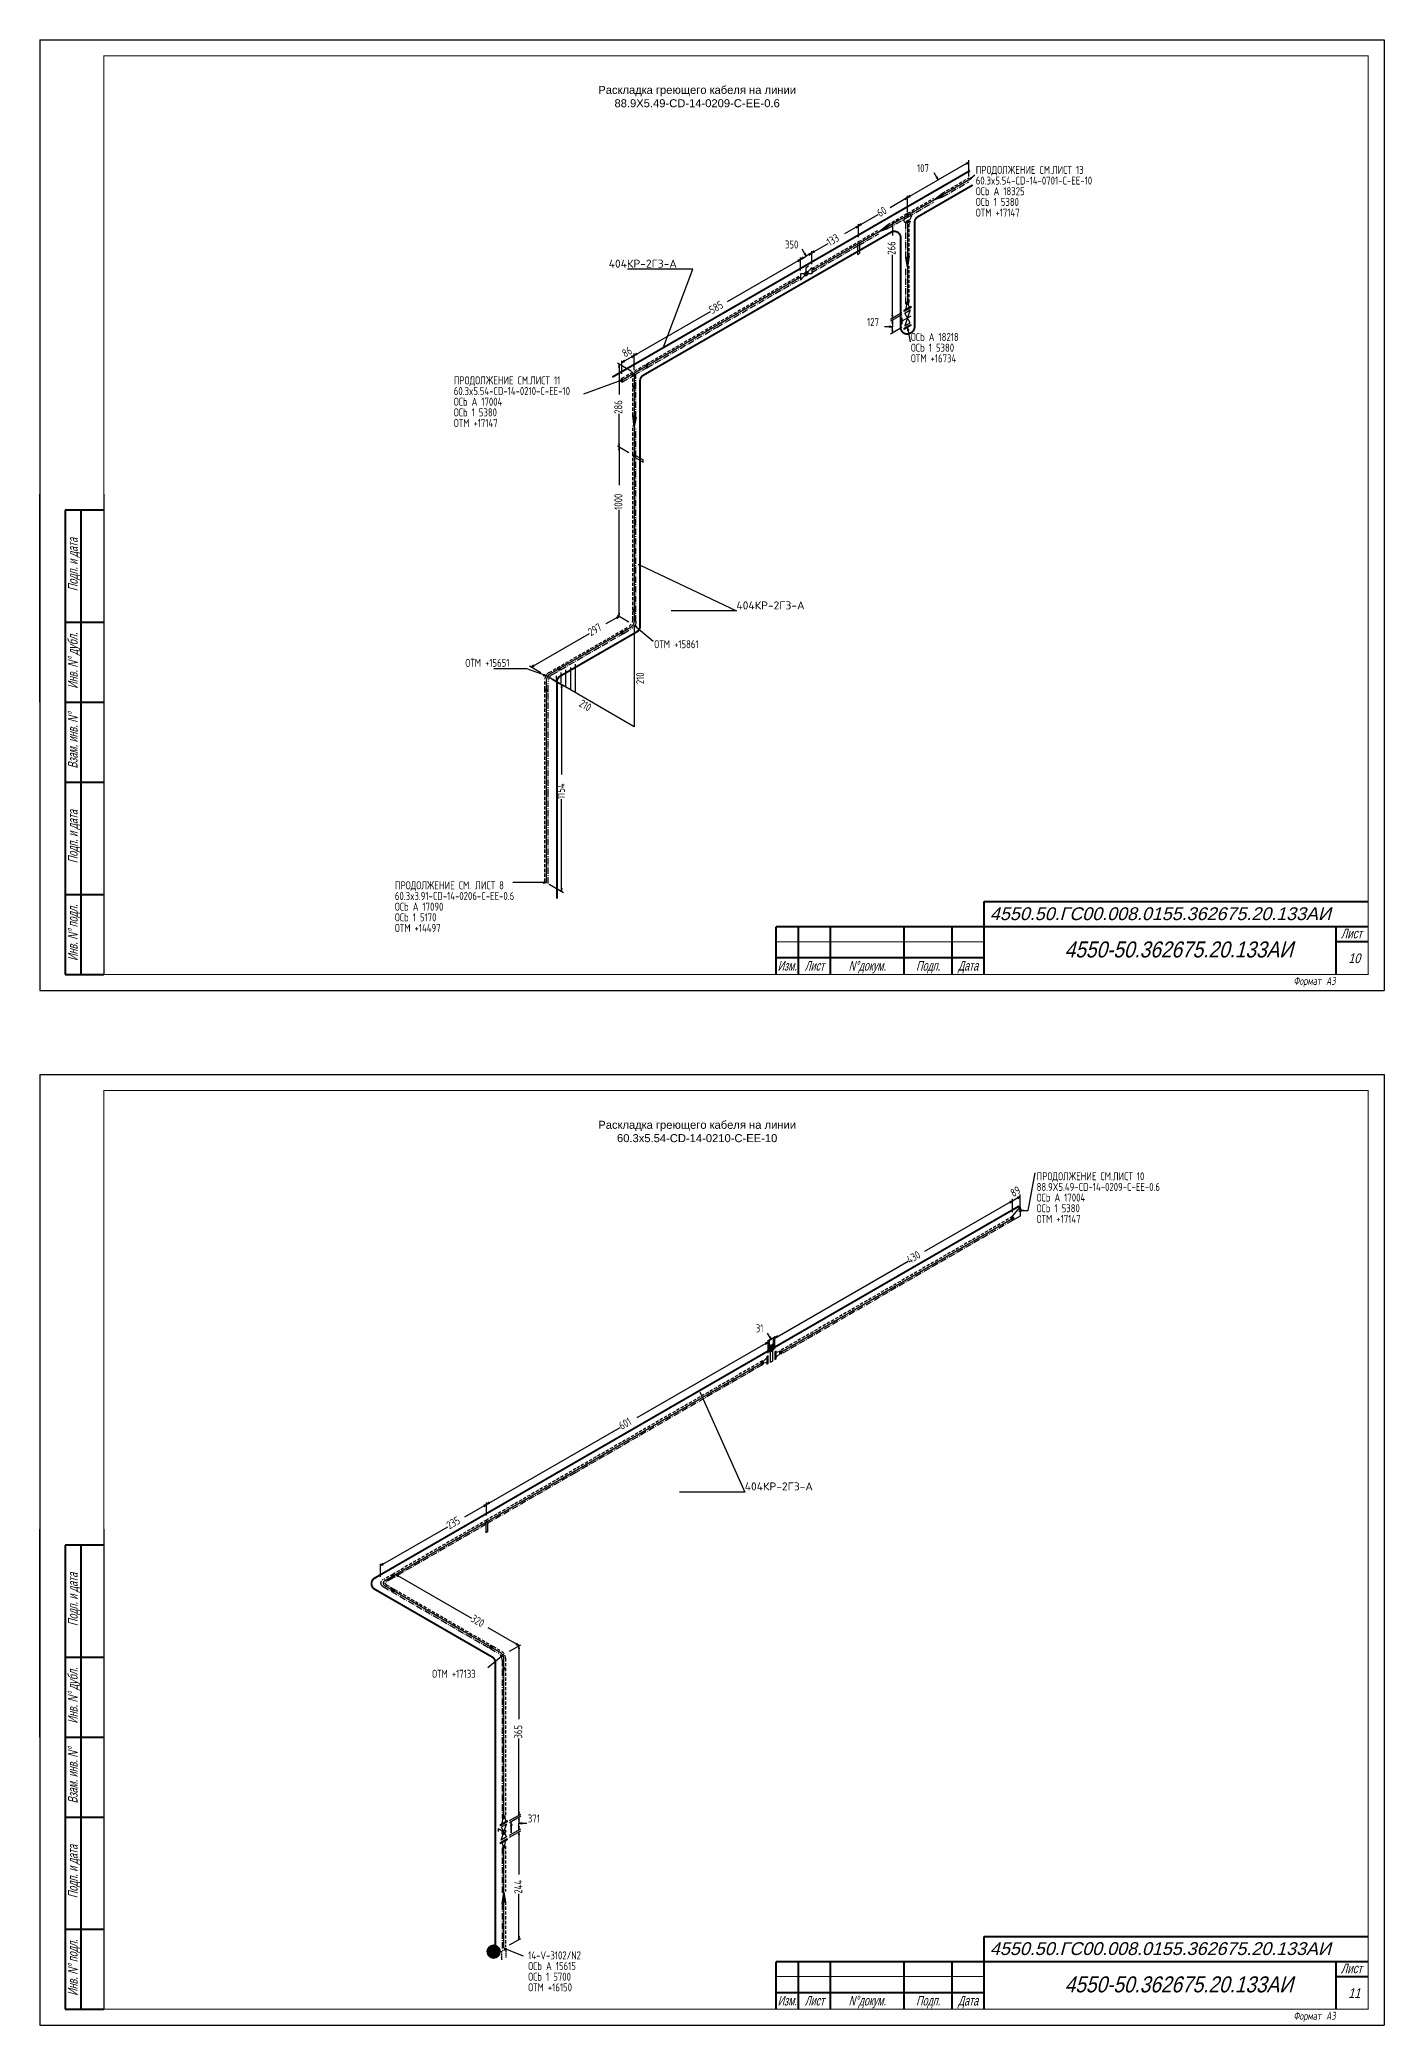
# Model space of a CAD drawing. Header units: millimetres. Extents: x 789 to 2531, y -2516 to 1713.
# Drawn here: x 792 to 1212, y -1864 to -1243 of the extents above; entities that cross this region are included whole.
import ezdxf
from ezdxf import colors
from ezdxf.entities.mleader import LeaderData, LeaderLine
from ezdxf.enums import TextEntityAlignment as Align
from ezdxf.math import Vec2, Vec3

# ---------------------------------------------------------------- set-up
doc = ezdxf.new("R2010")
doc.units = ezdxf.units.MM
for name, pattern in [('GT100', [0.5, 0.333333, -0.166667]), ('GT110', [1.5, 1, -0.5]), ('GT111', [3, 2, -0.4, 0.2, -0.4]), ('HIDDEN', [0.375, 0.25, -0.125]), ('JIS_02_4.0', [5.5, 4, -1.5])]:
    doc.linetypes.add(name, pattern=pattern)
for name, color, linetype in [('GT_1', 7, 'Continuous'), ('RAMKA', 2, 'Continuous'), ('TRACE', 1, 'HIDDEN')]:
    doc.layers.add(name, color=color, linetype=linetype)
for name, color, linetype, lineweight in [('HT_Equipment', 1, 'Continuous', 35), ('Текст штампа', 7, 'Continuous', 0), ('Электрообогрев', 1, 'JIS_02_4.0', 30)]:
    doc.layers.add(name, color=color, linetype=linetype, lineweight=lineweight)
doc.styles.add('Aryal.cyr 3', font='arial.ttf', dxfattribs={"width": 0.666667, "oblique": 15, "height": 3})
doc.styles.add('ESKDU', font='eskd_u.shx')
doc.styles.add('HTX1', font='GOST2304A', dxfattribs={"width": 0.98})
doc.styles.add('Pentair Style 1', font='isocpeur.ttf')
doc.styles.get("Standard").update_dxf_attribs({"font": 'txt.shx'})

# ---------------------------------------------------------------- blocks, each defined once
blk = doc.blocks.new('_Dot')
at = {"color": 0, "linetype": 'ByBlock', "lineweight": -2}
blk.add_line((-0.5, 0), (-1, 0), dxfattribs=at)
at = {"color": 0, "linetype": 'ByBlock', "const_width": 0.5}
blk.add_lwpolyline([(-0.25, 0, 1), (0.25, 0, 1)], format="xyb", close=True, dxfattribs=at)
blk = doc.blocks.new('GA_END-SEAL')
at = {"layer": 'HT_Equipment', "color": 7, "true_color": 0xffffff, "const_width": 200}
blk.add_lwpolyline([(-100, 0, 1), (100, 0, 1)], format="xyb", close=True, dxfattribs=at)
at = {"layer": 'HT_Equipment'}
blk.add_circle((0, 0), 200, dxfattribs=at)
at = {"layer": 'HT_Equipment', "style": 'Pentair Style 1'}
blk.add_text('ES', height=180, dxfattribs=at).set_placement((0, 0), align=Align.MIDDLE_CENTER)

msp = doc.modelspace()

# ---------------------------------------------------------------- linework, layer by layer
at = {"linetype": 'Continuous'}
for p, q in [((792.15, -1243.28), (792.15, -1540.28)), ((792.15, -1243.28), (1212.15, -1243.28)), ((1212.15, -1243.28), (1212.15, -1540.28)), ((792.15, -1540.28), (1212.15, -1540.28)), ((792.15, -1566.6), (792.15, -1863.6)), ((792.15, -1566.6), (1212.15, -1566.6)), ((1212.15, -1566.6), (1212.15, -1863.6)), ((792.15, -1863.6), (1212.15, -1863.6))]:
    msp.add_line(p, q, dxfattribs=at)
at = {"color": 7}
for p, q in [((792.15, -1450.28), (792.15, -1385.28)), ((812.15, -1385.28), (812.15, -1535.28)), ((792.15, -1773.6), (792.15, -1708.6)), ((812.15, -1708.6), (812.15, -1858.6))]:
    msp.add_line(p, q, dxfattribs=at)
at = {"linetype": 'Continuous', "const_width": 0.3}
for points in [[(812.15, -1248.28), (1207.15, -1248.28), (1207.15, -1535.28), (812.15, -1535.28)], [(812.15, -1571.6), (1207.15, -1571.6), (1207.15, -1858.6), (812.15, -1858.6)]]:
    msp.add_lwpolyline(points, close=True, dxfattribs=at)
at = {"layer": 'GT_1', "flags": 128}
for points in [[(1082.39, -1281.56), (1072.84, -1287.06)], [(1081.64, -1282.21), (1082.39, -1281.56), (1081.44, -1281.91)], [(1082.39, -1286.06), (1082.39, -1280.96)], [(1063.24, -1292.61), (1072.84, -1287.06)], [(1072.84, -1287.06), (1071.59, -1284.91)], [(1072.19, -1286.31), (1072.84, -1287.06), (1072.49, -1286.11)], [(1082.39, -1287.06), (1084.29, -1285.46)], [(1083.04, -1286.31), (1082.39, -1287.06), (1083.24, -1286.56)], [(1063.24, -1292.61), (1057.84, -1295.76)], [(1062.49, -1293.26), (1063.24, -1292.61), (1062.29, -1292.96)], [(1063.99, -1291.96), (1063.24, -1292.61), (1064.19, -1292.26)], [(1063.24, -1296.11), (1063.24, -1292.01)], [(1063.24, -1297.11), (1063.24, -1292.01)], [(1074.14, -1291.81), (1074.14, -1292.46), (1071.39, -1293.41), (1074.14, -1291.26), (1074.14, -1292.36), (1071.64, -1293.26), (1074.14, -1291.31), (1074.14, -1292.31), (1071.94, -1293.11), (1074.14, -1291.36), (1074.14, -1292.21), (1072.19, -1292.91), (1074.14, -1291.46), (1074.14, -1292.11), (1072.44, -1292.81), (1074.14, -1291.51), (1074.14, -1292.06), (1072.74, -1292.61), (1074.14, -1291.61), (1074.14, -1291.96), (1072.94, -1292.51), (1074.14, -1291.71), (1074.14, -1291.91), (1073.24, -1292.31), (1074.14, -1291.76), (1074.14, -1291.81), (1071.39, -1293.41)], [(1047.94, -1301.46), (1043.59, -1303.96)], [(1047.19, -1302.11), (1047.94, -1301.46), (1046.99, -1301.81)], [(1047.94, -1301.46), (1054.09, -1297.91)], [(1048.69, -1300.81), (1047.94, -1301.46), (1048.89, -1301.11)], [(1047.94, -1304.96), (1047.94, -1300.86)], [(1047.94, -1304.96), (1047.94, -1300.86)], [(1056.99, -1301.71), (1056.99, -1302.36), (1054.24, -1303.31), (1056.99, -1301.16), (1056.99, -1302.26), (1054.49, -1303.16), (1056.99, -1301.21), (1056.99, -1302.21), (1054.79, -1303.01), (1056.99, -1301.26), (1056.99, -1302.11), (1055.04, -1302.81), (1056.99, -1301.36), (1056.99, -1302.01), (1055.29, -1302.71), (1056.99, -1301.41), (1056.99, -1301.96), (1055.59, -1302.51), (1056.99, -1301.51), (1056.99, -1301.86), (1055.79, -1302.41), (1056.99, -1301.61), (1056.99, -1301.81), (1056.09, -1302.21), (1056.99, -1301.66), (1056.99, -1301.71), (1054.24, -1303.31)], [(1061.49, -1299.11), (1057.94, -1301.16)], [(1058.64, -1301.86), (1058.49, -1300.86), (1058.34, -1301.86)], [(1058.49, -1300.86), (1058.49, -1304.46)], [(1063.24, -1298.11), (1063.89, -1297.71), (1064.44, -1298.41), (1063.89, -1299.66), (1062.49, -1300.51), (1062.04, -1299.81), (1062.49, -1298.51), (1063.24, -1298.11)], [(1063.24, -1300.06), (1063.49, -1300.21), (1063.69, -1299.81), (1063.49, -1299.61), (1062.99, -1299.91), (1062.79, -1300.31), (1062.99, -1300.51), (1063.49, -1300.21), (1063.49, -1299.71), (1063.04, -1300.36), (1062.89, -1300.26), (1063.04, -1299.96), (1063.24, -1300.06)], [(1063.24, -1298.11), (1062.99, -1298.56), (1063.24, -1298.61), (1063.49, -1298.26), (1063.49, -1297.66), (1063.24, -1297.61), (1062.99, -1297.96), (1062.99, -1298.56), (1063.44, -1298.31), (1063.04, -1298.01), (1063.24, -1297.71), (1063.44, -1297.81), (1063.24, -1298.11)], [(1064.24, -1300.21), (1063.24, -1300.06), (1064.09, -1300.56)], [(1031.59, -1310.91), (1030.34, -1308.76)], [(1033.29, -1309.91), (1038.39, -1306.96)], [(1047.64, -1307.01), (1048.24, -1306.61), (1048.24, -1310.01)], [(1047.64, -1307.01), (1047.64, -1310.36), (1048.24, -1310.01)], [(1029.84, -1311.91), (1006.84, -1325.21)], [(1029.09, -1312.56), (1029.84, -1311.91), (1028.89, -1312.26)], [(1029.84, -1311.91), (1031.59, -1310.91)], [(1030.59, -1311.26), (1029.84, -1311.91), (1030.79, -1311.56)], [(1029.84, -1315.41), (1029.84, -1311.31)], [(1029.84, -1315.41), (1029.84, -1311.31)], [(1029.84, -1315.41), (1029.84, -1313.81)], [(1033.29, -1315.41), (1033.29, -1316.41), (1029.84, -1316.41), (1029.84, -1318.41), (1033.29, -1314.41), (1033.29, -1315.41)], [(1030.94, -1310.16), (1031.59, -1310.91), (1031.24, -1309.96)], [(1031.54, -1316.41), (1031.54, -1314.41), (1032.29, -1313.96)], [(1033.29, -1309.91), (1031.59, -1310.91)], [(1032.54, -1310.56), (1033.29, -1309.91), (1032.34, -1310.26)], [(1034.04, -1309.26), (1033.29, -1309.91), (1034.24, -1309.56)], [(1033.29, -1313.41), (1033.29, -1309.31)], [(1033.29, -1313.41), (1033.29, -1309.31)], [(1058.49, -1330.36), (1058.49, -1310.46)], [(1063.24, -1311.16), (1063.79, -1310.86), (1063.24, -1314.36), (1062.74, -1311.46), (1063.74, -1310.86), (1063.24, -1314.06), (1062.79, -1311.41), (1063.64, -1310.91), (1063.24, -1313.71), (1062.84, -1311.36), (1063.59, -1310.96), (1063.24, -1313.41), (1062.94, -1311.36), (1063.54, -1311.01), (1063.24, -1313.11), (1062.99, -1311.31), (1063.44, -1311.06), (1063.24, -1312.81), (1063.09, -1311.26), (1063.39, -1311.06), (1063.24, -1312.51), (1063.14, -1311.21), (1063.29, -1311.11), (1063.24, -1312.21), (1063.19, -1311.16), (1063.24, -1311.16), (1063.24, -1314.36)], [(1031.54, -1317.01), (1031.19, -1317.01), (1031.04, -1316.71), (1031.19, -1316.11), (1031.54, -1315.71), (1031.99, -1315.66), (1032.14, -1316.06), (1031.99, -1316.56), (1031.54, -1317.01)], [(1063.24, -1327.16), (1064.29, -1326.56), (1064.29, -1327.01), (1062.19, -1328.21), (1062.19, -1327.76), (1063.24, -1327.16)], [(1063.79, -1326.86), (1063.44, -1325.46), (1062.99, -1325.71), (1062.64, -1327.56)], [(1063.24, -1325.56), (1063.49, -1325.71), (1063.69, -1325.31), (1063.49, -1325.11), (1062.99, -1325.41), (1062.79, -1325.81), (1062.99, -1326.01), (1063.49, -1325.71), (1063.49, -1325.21), (1063.04, -1325.86), (1062.89, -1325.76), (1063.04, -1325.46), (1063.24, -1325.56)], [(977.89, -1341.91), (1001.64, -1328.21)], [(1058.49, -1332.96), (1055.99, -1332.96)], [(1057.49, -1333.11), (1058.49, -1332.96), (1057.49, -1332.81)], [(1061.49, -1328.61), (1057.94, -1330.66)], [(1061.49, -1329.21), (1057.94, -1331.26)], [(1061.49, -1333.21), (1057.94, -1335.26)], [(1058.34, -1329.36), (1058.49, -1330.36), (1058.64, -1329.36)], [(1058.64, -1331.96), (1058.49, -1330.96), (1058.34, -1331.96)], [(1058.49, -1330.96), (1058.49, -1332.96)], [(1058.49, -1334.96), (1058.49, -1332.96)], [(1064.29, -1329.61), (1061.49, -1331.21)], [(1061.49, -1330.16), (1061.49, -1332.16)], [(1063.24, -1332.81), (1064.29, -1332.21), (1064.29, -1332.61), (1062.19, -1333.81), (1062.19, -1333.41), (1063.24, -1332.81)], [(1063.24, -1328.21), (1064.09, -1327.71), (1062.39, -1332.71), (1064.09, -1331.71), (1062.39, -1328.71), (1063.24, -1328.21)], [(1063.59, -1334.16), (1063.24, -1333.21), (1063.24, -1334.21)], [(1063.24, -1333.21), (1064.04, -1337.66)], [(1058.34, -1333.96), (1058.49, -1334.96), (1058.64, -1333.96)], [(977.04, -1346.91), (972.59, -1344.36)], [(973.29, -1345.66), (973.14, -1344.66), (972.99, -1345.66)], [(973.14, -1344.66), (973.14, -1354.16)], [(974.79, -1343.51), (973.99, -1344.16), (974.94, -1343.81)], [(973.99, -1347.66), (973.99, -1343.56)], [(973.99, -1344.16), (974.44, -1343.91)], [(977.89, -1341.91), (974.44, -1343.91)], [(977.14, -1342.56), (977.89, -1341.91), (976.94, -1342.26)], [(978.64, -1341.26), (977.89, -1341.91), (978.84, -1341.56)], [(977.89, -1346.41), (977.89, -1341.31)], [(977.89, -1346.41), (977.89, -1341.31)], [(981.79, -1345.16), (981.54, -1345.61), (981.79, -1345.66), (982.04, -1345.31), (982.04, -1344.71), (981.79, -1344.66), (981.54, -1345.01), (981.54, -1345.61), (981.99, -1345.36), (981.59, -1345.06), (981.79, -1344.76), (981.99, -1344.86), (981.79, -1345.16)], [(973.99, -1349.66), (961.99, -1354.04)], [(973.14, -1350.16), (973.99, -1349.66), (972.99, -1349.81)], [(973.99, -1349.66), (973.74, -1350.11), (973.99, -1350.16), (974.24, -1349.81), (974.24, -1349.21), (973.99, -1349.16), (973.74, -1349.51), (973.74, -1350.11), (974.19, -1349.86), (973.79, -1349.56), (973.99, -1349.26), (974.19, -1349.36), (973.99, -1349.66)], [(977.89, -1351.91), (978.14, -1352.36), (978.34, -1352.16), (978.14, -1351.76), (977.64, -1351.46), (977.44, -1351.66), (977.64, -1352.06), (978.14, -1352.36), (978.14, -1351.86), (977.69, -1352.01), (977.54, -1351.71), (977.69, -1351.61), (977.89, -1351.91)], [(973.14, -1370.56), (973.14, -1360.16)], [(977.89, -1361.01), (978.44, -1361.31), (977.89, -1364.21), (977.39, -1360.71), (978.39, -1361.31), (977.89, -1363.91), (977.44, -1360.76), (978.29, -1361.26), (977.89, -1363.56), (977.49, -1360.81), (978.24, -1361.21), (977.89, -1363.26), (977.59, -1360.81), (978.19, -1361.16), (977.89, -1362.96), (977.64, -1360.86), (978.09, -1361.11), (977.89, -1362.66), (977.74, -1360.91), (978.04, -1361.11), (977.89, -1362.36), (977.79, -1360.96), (977.94, -1361.06), (977.89, -1362.06), (977.84, -1361.01), (977.89, -1361.01), (977.89, -1364.21)], [(976.14, -1372.31), (972.59, -1370.26)], [(976.14, -1372.31), (972.59, -1370.26)], [(972.99, -1369.56), (973.14, -1370.56), (973.29, -1369.56)], [(973.29, -1371.56), (973.14, -1370.56), (972.99, -1371.56)], [(973.14, -1370.56), (973.14, -1382.46)], [(977.74, -1373.61), (977.74, -1372.86), (980.69, -1374.56)], [(977.74, -1373.61), (980.69, -1375.31), (980.69, -1374.56)], [(973.14, -1423.46), (973.14, -1390.16)], [(973.14, -1423.46), (969.04, -1425.81)], [(972.39, -1424.11), (973.14, -1423.46), (972.19, -1423.81)], [(976.14, -1425.21), (972.59, -1423.16)], [(976.14, -1425.21), (972.59, -1423.16)], [(972.99, -1422.46), (973.14, -1423.46), (973.29, -1422.46)], [(977.89, -1421.71), (978.14, -1422.16), (978.34, -1421.96), (978.14, -1421.56), (977.64, -1421.26), (977.44, -1421.46), (977.64, -1421.86), (978.14, -1422.16), (978.14, -1421.66), (977.69, -1421.81), (977.54, -1421.51), (977.69, -1421.41), (977.89, -1421.71)], [(978.74, -1426.71), (977.89, -1426.21), (978.54, -1426.96)], [(977.89, -1426.21), (983.73, -1431.14)], [(977.89, -1426.21), (977.89, -1457.91)], [(945.69, -1439.31), (963.84, -1428.81)], [(973.99, -1428.46), (973.99, -1428.76), (974.44, -1428.71), (974.54, -1428.46), (973.99, -1428.16), (973.54, -1428.21), (973.44, -1428.46), (973.99, -1428.76), (974.44, -1428.51), (973.64, -1428.46), (973.64, -1428.26), (973.99, -1428.26), (973.99, -1428.46)], [(948.69, -1441.06), (945.14, -1439.01)], [(946.44, -1438.66), (945.69, -1439.31), (946.64, -1438.96)], [(959.44, -1438.36), (959.44, -1447.26)], [(950.44, -1442.06), (944.34, -1439.86), (934.04, -1439.86)], [(949.44, -1441.91), (950.44, -1442.06), (949.59, -1441.56)], [(977.89, -1457.91), (950.44, -1442.06)], [(952.19, -1443.06), (953.54, -1443.86)], [(952.19, -1443.06), (955.74, -1445.11)], [(953.44, -1442.06), (953.44, -1443.31)], [(954.34, -1439.81), (954.34, -1440.11), (954.79, -1440.06), (954.89, -1439.81), (954.34, -1439.51), (953.89, -1439.56), (953.79, -1439.81), (954.34, -1440.11), (954.79, -1439.86), (953.99, -1439.81), (953.99, -1439.61), (954.34, -1439.61), (954.34, -1439.81)], [(954.94, -1440.96), (954.94, -1444.21)], [(955.34, -1445.81), (955.19, -1444.81), (955.04, -1445.81)], [(955.19, -1444.81), (955.19, -1472.81)], [(956.44, -1440.11), (956.44, -1445.51)], [(957.94, -1439.46), (957.94, -1446.41)], [(950.44, -1446.56), (950.19, -1446.71), (949.99, -1446.31), (950.19, -1446.11), (950.69, -1446.41), (950.89, -1446.81), (950.69, -1447.01), (950.19, -1446.71), (950.19, -1446.21), (950.64, -1446.86), (950.79, -1446.76), (950.64, -1446.46), (950.44, -1446.56)], [(955.19, -1509.36), (955.19, -1480.51)], [(950.44, -1506.61), (939.94, -1506.61)], [(949.44, -1506.76), (950.44, -1506.61), (949.44, -1506.46)], [(951.29, -1507.11), (955.74, -1509.66)], [(955.04, -1508.36), (955.19, -1509.36), (955.34, -1508.36)], [(1098.46, -1609.05), (1100.96, -1609.05), (1103.06, -1597.25)], [(1096.06, -1606.05), (1068.56, -1621.9)], [(1095.31, -1606.7), (1096.06, -1606.05), (1095.11, -1606.4)], [(1095.26, -1606.65), (1096.06, -1606.05), (1095.11, -1606.35)], [(1098.46, -1604.65), (1095.76, -1606.2)], [(1096.06, -1606.05), (1095.76, -1606.2)], [(1096.06, -1609.55), (1096.06, -1605.45)], [(1096.06, -1609.55), (1096.06, -1605.45)], [(1097.71, -1605.3), (1098.46, -1604.65), (1097.51, -1605)], [(1098.46, -1608.15), (1098.46, -1604.05)], [(1096.06, -1611.55), (1096.31, -1611.7), (1096.06, -1612.05), (1095.81, -1612), (1095.81, -1611.4), (1096.06, -1611.05), (1096.31, -1611.1), (1096.31, -1611.7), (1095.86, -1611.95), (1096.26, -1611.25), (1096.06, -1611.15), (1095.86, -1611.45), (1096.06, -1611.55)], [(1096.06, -1611.55), (1096.06, -1610.85), (1098.46, -1608.05), (1098.46, -1610.8), (1096.06, -1612.2), (1096.06, -1611.55)], [(1099.46, -1608.9), (1098.46, -1609.05), (1099.46, -1609.2)], [(1021.81, -1648.9), (1063.41, -1624.9)], [(1020.76, -1649.5), (1019.51, -1647.35)], [(1019.66, -1653.65), (1019.66, -1649.55)], [(1020.46, -1651.2), (1019.86, -1650.9), (1019.86, -1650.25), (1020.46, -1649.25), (1021.01, -1648.9), (1021.61, -1649.25), (1021.61, -1649.9), (1021.01, -1650.9)], [(1020.11, -1648.75), (1020.76, -1649.5), (1020.41, -1648.55)], [(1020.16, -1653.35), (1020.16, -1649.25)], [(1021.31, -1652.7), (1021.31, -1648.6)], [(1022.56, -1648.25), (1021.81, -1648.9), (1022.76, -1648.55)], [(1021.81, -1652.4), (1021.81, -1648.3)], [(1019.66, -1650.15), (978.66, -1673.8)], [(1017.91, -1656.65), (1018.16, -1656.8), (1017.91, -1657.15), (1017.66, -1657.1), (1017.66, -1656.5), (1017.91, -1656.15), (1018.16, -1656.2), (1018.16, -1656.8), (1017.71, -1657.05), (1018.11, -1656.35), (1017.91, -1656.25), (1017.71, -1656.55), (1017.91, -1656.65)], [(1019.31, -1656.5), (1017.91, -1656.9), (1017.91, -1656.4), (1019.31, -1655.1)], [(1018.91, -1650.8), (1019.66, -1650.15), (1018.71, -1650.5)], [(1019.31, -1655.85), (1019.31, -1657.05), (1019.66, -1656.85), (1019.66, -1654.45), (1019.31, -1654.65), (1019.31, -1655.85)], [(1020.46, -1653.2), (1021.01, -1652.85), (1021.01, -1656.15), (1020.46, -1656.5), (1020.46, -1653.2), (1019.86, -1652.85), (1019.86, -1652.2), (1020.46, -1651.2), (1021.01, -1650.9), (1021.61, -1651.2), (1021.61, -1651.9), (1021.01, -1652.85)], [(1019.86, -1652.85), (1021.01, -1650.9)], [(1019.86, -1652.55), (1020.71, -1651.05)], [(1019.86, -1652.2), (1021.61, -1651.2)], [(1019.86, -1652.55), (1021.61, -1651.55)], [(1019.86, -1652.85), (1021.61, -1651.9)], [(1019.86, -1652.2), (1021.01, -1652.85)], [(1019.86, -1652.55), (1020.71, -1653.05)], [(1020.16, -1651.7), (1021.31, -1651.05)], [(1020.16, -1653.05), (1021.31, -1651.05)], [(1020.16, -1653.05), (1020.16, -1651.7)], [(1020.16, -1651.7), (1021.31, -1652.4)], [(1020.16, -1653.05), (1021.31, -1652.4)], [(1020.46, -1653.2), (1020.46, -1651.2)], [(1020.46, -1653.2), (1021.61, -1651.2)], [(1020.46, -1651.2), (1021.61, -1651.9)], [(1020.71, -1653.05), (1020.71, -1651.05)], [(1020.71, -1651.05), (1021.61, -1651.55)], [(1020.71, -1653.05), (1021.61, -1651.55)], [(1021.01, -1652.85), (1021.01, -1650.9)], [(1021.31, -1652.4), (1021.31, -1651.05)], [(1021.81, -1654.4), (1021.81, -1655.6), (1022.16, -1655.4), (1022.16, -1653), (1021.81, -1653.2), (1021.81, -1654.4)], [(1022.16, -1654.85), (1023.56, -1653.6), (1023.56, -1653.1), (1022.16, -1653.45)], [(1023.56, -1653.4), (1023.81, -1653.55), (1023.56, -1653.9), (1023.31, -1653.85), (1023.31, -1653.25), (1023.56, -1652.9), (1023.81, -1652.95), (1023.81, -1653.55), (1023.36, -1653.8), (1023.76, -1653.1), (1023.56, -1653), (1023.36, -1653.3), (1023.56, -1653.4)], [(931.76, -1700.85), (973.46, -1676.8)], [(931.76, -1700.85), (924.81, -1704.85)], [(931.01, -1701.5), (931.76, -1700.85), (930.81, -1701.2)], [(932.51, -1700.2), (931.76, -1700.85), (932.71, -1700.5)], [(931.76, -1704.35), (931.76, -1700.25)], [(931.76, -1704.35), (931.76, -1700.25)], [(931.76, -1704.35), (931.76, -1702.75)], [(898.61, -1720), (919.66, -1707.85)], [(932.06, -1706), (931.46, -1706.4), (931.46, -1709.75)], [(932.06, -1706), (932.06, -1709.4), (931.46, -1709.75)], [(899.36, -1719.35), (898.61, -1720), (899.56, -1719.65)], [(898.61, -1723.5), (898.61, -1719.4)], [(900.36, -1724.5), (903.91, -1722.45)], [(902.51, -1723.25), (902.76, -1723.4), (902.51, -1723.75), (902.26, -1723.7), (902.26, -1723.1), (902.51, -1722.75), (902.76, -1722.8), (902.76, -1723.4), (902.31, -1723.65), (902.71, -1722.95), (902.51, -1722.85), (902.31, -1723.15), (902.51, -1723.25)], [(904.31, -1723.1), (903.36, -1722.75), (904.11, -1723.4)], [(903.36, -1722.75), (927.06, -1736.45)], [(902.51, -1727.75), (901.96, -1727.75), (902.06, -1728), (902.51, -1728.05), (903.06, -1727.75), (902.96, -1727.5), (902.51, -1727.45), (901.96, -1727.75), (902.41, -1728), (902.51, -1727.55), (902.86, -1727.55), (902.86, -1727.75), (902.51, -1727.75)], [(941.86, -1745), (932.26, -1739.45)], [(937.11, -1747.75), (932.11, -1751.95)], [(933.21, -1745.5), (932.66, -1745.5), (932.76, -1745.75), (933.21, -1745.8), (933.76, -1745.5), (933.66, -1745.25), (933.21, -1745.2), (932.66, -1745.5), (933.11, -1745.75), (933.21, -1745.3), (933.56, -1745.3), (933.56, -1745.5), (933.21, -1745.5)], [(936.46, -1748.5), (937.11, -1747.75), (936.26, -1748.25)], [(938.86, -1746.75), (942.41, -1744.7)], [(938.86, -1746.75), (942.41, -1744.7)], [(940.91, -1744.65), (941.86, -1745), (941.11, -1744.35)], [(942.01, -1746), (941.86, -1745), (941.71, -1746)], [(941.86, -1745), (941.86, -1768)], [(937.11, -1752.25), (936.86, -1752.1), (936.66, -1752.5), (936.86, -1752.7), (937.36, -1752.4), (937.56, -1752), (937.36, -1751.8), (936.86, -1752.1), (936.86, -1752.6), (937.31, -1751.95), (937.46, -1752.05), (937.31, -1752.35), (937.11, -1752.25)], [(941.86, -1797.9), (941.86, -1774)], [(936.56, -1800.55), (936.91, -1798.75), (937.36, -1798.45), (937.71, -1799.85)], [(937.11, -1798.6), (936.86, -1798.45), (936.66, -1798.85), (936.86, -1799.05), (937.36, -1798.75), (937.56, -1798.35), (937.36, -1798.15), (936.86, -1798.45), (936.86, -1798.95), (937.31, -1798.3), (937.46, -1798.4), (937.31, -1798.7), (937.11, -1798.6)], [(938.86, -1799.65), (942.41, -1797.6)], [(938.86, -1800.25), (942.41, -1798.2)], [(941.71, -1796.9), (941.86, -1797.9), (942.01, -1796.9)], [(942.01, -1799.5), (941.86, -1798.5), (941.71, -1799.5)], [(941.86, -1798.5), (941.86, -1800.5)], [(937.11, -1803.25), (935.36, -1802.25), (935.36, -1803.1)], [(937.11, -1800.65), (936.06, -1801.25), (936.06, -1800.85), (938.16, -1799.65), (938.16, -1800.05), (937.11, -1800.65)], [(937.11, -1805.25), (936.26, -1805.75), (937.96, -1800.75), (936.26, -1801.75), (937.96, -1804.75), (937.11, -1805.25)], [(936.61, -1803.55), (936.76, -1803.05), (937.11, -1802.65), (937.56, -1802.6), (937.71, -1802.9), (937.56, -1803.5), (937.11, -1803.95), (936.76, -1803.95), (936.61, -1803.55)], [(938.86, -1804.25), (942.41, -1802.2)], [(938.86, -1804.85), (942.41, -1802.8)], [(939.46, -1803.45), (939.46, -1800.4), (939.16, -1801.35), (939.76, -1801), (939.46, -1800.4), (939.46, -1803.45)], [(941.71, -1801.5), (941.86, -1802.5), (942.01, -1801.5)], [(942.01, -1804.1), (941.86, -1803.1), (941.71, -1804.1)], [(942.86, -1800.35), (941.86, -1800.5), (942.86, -1800.65)], [(941.86, -1802.5), (941.86, -1800.5)], [(941.86, -1800.5), (944.36, -1800.5)], [(941.86, -1803.1), (941.86, -1816.5)], [(937.11, -1806.3), (936.06, -1806.9), (936.06, -1806.45), (938.16, -1805.25), (938.16, -1805.7), (937.11, -1806.3)], [(936.56, -1806.6), (936.91, -1808), (937.36, -1807.75), (937.71, -1805.9)], [(937.11, -1807.9), (936.86, -1807.75), (936.66, -1808.15), (936.86, -1808.35), (937.36, -1808.05), (937.56, -1807.65), (937.36, -1807.45), (936.86, -1807.75), (936.86, -1808.25), (937.31, -1807.6), (937.46, -1807.7), (937.31, -1808), (937.11, -1807.9)], [(937.11, -1825.3), (936.56, -1825.6), (937.11, -1822.1), (937.61, -1825), (936.61, -1825.6), (937.11, -1822.4), (937.56, -1825.05), (936.71, -1825.55), (937.11, -1822.75), (937.51, -1825.1), (936.76, -1825.5), (937.11, -1823.05), (937.41, -1825.1), (936.81, -1825.45), (937.11, -1823.35), (937.36, -1825.15), (936.91, -1825.4), (937.11, -1823.65), (937.26, -1825.2), (936.96, -1825.4), (937.11, -1823.95), (937.21, -1825.25), (937.06, -1825.35), (937.11, -1824.25), (937.16, -1825.3), (937.11, -1825.3), (937.11, -1822.1)], [(941.86, -1836.75), (941.86, -1822.5)], [(941.71, -1835.75), (941.86, -1836.75), (942.01, -1835.75)], [(938.1, -1839.68), (937.11, -1839.5), (937.94, -1840.03)], [(937.11, -1839.5), (943.14, -1841.87)], [(938.86, -1838.5), (942.41, -1836.45)]]:
    msp.add_lwpolyline(points, dxfattribs=at)
at = {"layer": 'GT_1', "const_width": 0.4, "flags": 128}
for points in [[(1082.39, -1287.06), (1074.14, -1291.81)], [(1071.39, -1293.41), (1063.24, -1298.11)], [(1063.24, -1298.11), (1056.99, -1301.71)], [(1063.24, -1300.06), (1063.24, -1311.16)], [(1047.94, -1306.96), (1033.29, -1315.41)], [(1054.24, -1303.31), (1047.94, -1306.96)], [(1063.24, -1314.36), (1063.24, -1325.56)], [(1029.84, -1317.41), (1003.74, -1332.46)], [(1003.74, -1332.46), (981.79, -1345.16)], [(981.79, -1345.16), (977.89, -1347.41)], [(977.89, -1347.41), (973.99, -1349.66)], [(977.89, -1347.41), (977.89, -1351.91)], [(977.89, -1351.91), (977.89, -1361.01)], [(977.89, -1364.21), (977.89, -1373.31)], [(977.89, -1373.31), (977.89, -1421.71)], [(977.89, -1421.71), (977.89, -1424.71)], [(973.99, -1428.46), (954.34, -1439.81)], [(976.59, -1426.96), (973.99, -1428.46)], [(950.44, -1443.56), (950.44, -1446.56)], [(954.34, -1439.81), (951.74, -1441.31)], [(950.44, -1446.56), (950.44, -1479.06)], [(950.44, -1479.06), (950.44, -1506.61)], [(1023.56, -1653.4), (1096.06, -1611.55)], [(959.61, -1690.3), (1017.91, -1656.65)], [(931.76, -1706.35), (959.61, -1690.3)], [(902.51, -1723.25), (931.76, -1706.35)], [(899.91, -1724.75), (902.51, -1723.25)], [(902.51, -1727.75), (899.91, -1726.25)], [(933.21, -1745.5), (902.51, -1727.75)], [(935.81, -1747), (933.21, -1745.5)], [(937.11, -1752.25), (937.11, -1749.25)], [(937.11, -1798.6), (937.11, -1752.25)], [(937.11, -1822.1), (937.11, -1807.9)], [(937.11, -1839.5), (937.11, -1825.3)]]:
    msp.add_lwpolyline(points, dxfattribs=at)
at = {"layer": 'GT_1', "linetype": 'GT110', "flags": 128}
for points in [[(1074.14, -1291.21), (1082.39, -1286.46)], [(1063.24, -1297.51), (1071.39, -1292.81)], [(1056.99, -1301.11), (1063.24, -1297.51)], [(1063.74, -1310.86), (1063.74, -1299.76)], [(1033.29, -1314.81), (1047.94, -1306.36)], [(1047.94, -1306.36), (1054.24, -1302.71)], [(1063.74, -1325.26), (1063.74, -1314.06)], [(1003.74, -1331.86), (1029.84, -1316.81)], [(981.79, -1344.56), (1003.74, -1331.86)], [(977.89, -1346.81), (981.79, -1344.56)], [(973.99, -1349.06), (977.89, -1346.81)], [(977.39, -1351.61), (977.39, -1347.11)], [(977.39, -1360.71), (977.39, -1351.61)], [(977.39, -1373.01), (977.39, -1363.91)], [(977.39, -1421.41), (977.39, -1373.01)], [(973.49, -1428.16), (976.09, -1426.66)], [(977.39, -1424.41), (977.39, -1421.41)], [(953.84, -1439.51), (973.49, -1428.16)], [(949.94, -1446.26), (949.94, -1443.26)], [(951.24, -1441.01), (953.84, -1439.51)], [(949.94, -1478.76), (949.94, -1446.26)], [(949.94, -1506.31), (949.94, -1478.76)], [(1096.06, -1610.95), (1023.56, -1652.8)], [(1017.91, -1656.05), (959.61, -1689.7)], [(959.61, -1689.7), (931.76, -1705.75)], [(931.76, -1705.75), (902.51, -1722.65)], [(902.51, -1722.65), (899.91, -1724.15)], [(900.43, -1725.95), (899.91, -1725.35)], [(900.41, -1725.95), (903.01, -1727.45)], [(903.01, -1727.45), (933.71, -1745.2)], [(933.71, -1745.2), (936.31, -1746.7)], [(937.61, -1748.95), (937.61, -1751.95)], [(937.61, -1751.95), (937.61, -1798.3)], [(937.61, -1807.6), (937.61, -1821.8)], [(937.61, -1825), (937.61, -1839.2)]]:
    msp.add_lwpolyline(points, dxfattribs=at)
at = {"layer": 'GT_1', "linetype": 'GT111', "flags": 128}
for points in [[(1074.14, -1292.41), (1082.39, -1287.66)], [(1063.24, -1298.71), (1071.39, -1294.01)], [(1056.99, -1302.31), (1063.24, -1298.71)], [(1062.74, -1311.46), (1062.74, -1300.36)], [(1033.29, -1316.01), (1047.94, -1307.56)], [(1047.94, -1307.56), (1054.24, -1303.91)], [(1062.74, -1325.86), (1062.74, -1314.66)], [(1003.74, -1333.06), (1029.84, -1318.01)], [(981.79, -1345.76), (1003.74, -1333.06)], [(977.89, -1348.01), (981.79, -1345.76)], [(973.99, -1350.26), (977.89, -1348.01)], [(978.39, -1352.21), (978.39, -1347.71)], [(978.39, -1361.31), (978.39, -1352.21)], [(978.39, -1373.61), (978.39, -1364.51)], [(978.39, -1422.01), (978.39, -1373.61)], [(978.39, -1425.01), (978.39, -1422.01)], [(954.84, -1440.11), (974.49, -1428.76)], [(974.49, -1428.76), (977.09, -1427.26)], [(950.94, -1446.86), (950.94, -1443.86)], [(952.24, -1441.61), (954.84, -1440.11)], [(950.94, -1479.36), (950.94, -1446.86)], [(950.94, -1506.91), (950.94, -1479.36)], [(1096.06, -1612.15), (1023.56, -1654)], [(1017.91, -1657.25), (959.61, -1690.9)], [(959.61, -1690.9), (931.76, -1706.95)], [(931.76, -1706.95), (902.51, -1723.85)], [(902.51, -1723.85), (899.91, -1725.35)], [(899.41, -1726.55), (902.01, -1728.05)], [(902.01, -1728.05), (932.71, -1745.8)], [(932.71, -1745.8), (935.31, -1747.3)], [(936.61, -1749.55), (936.61, -1752.55)], [(936.61, -1752.55), (936.61, -1798.9)], [(936.61, -1808.2), (936.61, -1822.4)], [(936.61, -1825.6), (936.61, -1839.8)]]:
    msp.add_lwpolyline(points, dxfattribs=at)
at = {"layer": 'GT_1', "linetype": 'GT110', "flags": 128}
for points in [[(977.37, -1424.41, -0.268116), (976.07, -1426.66)], [(951.22, -1441.01, 0.267786), (949.92, -1443.26)], [(937.63, -1748.95, 0.268126), (936.33, -1746.7)]]:
    msp.add_lwpolyline(points, format="xyb", dxfattribs=at)
at = {"layer": 'GT_1', "const_width": 0.4, "flags": 128}
for points in [[(977.89, -1424.71, -0.268116), (976.59, -1426.96)], [(951.74, -1441.31, 0.267786), (950.44, -1443.56)], [(899.91, -1726.25, -0.57736), (899.91, -1724.75)], [(937.11, -1749.25, 0.268126), (935.81, -1747)]]:
    msp.add_lwpolyline(points, format="xyb", dxfattribs=at)
at = {"layer": 'GT_1', "linetype": 'GT111', "flags": 128}
for points in [[(978.41, -1425.01, -0.268116), (977.11, -1427.26)], [(952.26, -1441.61, 0.267786), (950.96, -1443.86)], [(899.39, -1726.55, -0.729443), (899.91, -1724.15)], [(936.59, -1749.55, 0.268126), (935.29, -1747.3)]]:
    msp.add_lwpolyline(points, format="xyb", dxfattribs=at)
at = {"layer": 'GT_1', "linetype": 'GT100', "flags": 128}
for points in [[(1098.46, -1609.05), (1098.71, -1609.2), (1098.46, -1609.55), (1098.21, -1609.5), (1098.21, -1608.9), (1098.46, -1608.55), (1098.71, -1608.6), (1098.71, -1609.2), (1098.26, -1609.45), (1098.66, -1608.75), (1098.46, -1608.65), (1098.26, -1608.95), (1098.46, -1609.05)], [(936.46, -1843.2), (936.46, -1840.45), (937.71, -1839.75), (937.71, -1842.5)]]:
    msp.add_lwpolyline(points, dxfattribs=at)
at = {"layer": 'RAMKA', "color": 7, "lineweight": 40}
for p, q in [((812.15, -1390.28), (800.15, -1390.28)), ((800.15, -1390.28), (800.15, -1535.28)), ((805.15, -1535.28), (805.15, -1390.28)), ((800.15, -1425.28), (812.15, -1425.28)), ((800.15, -1450.28), (812.15, -1450.28)), ((800.15, -1475.28), (812.15, -1475.28)), ((800.15, -1510.28), (812.15, -1510.28)), ((800.15, -1535.28), (812.15, -1535.28)), ((812.15, -1713.6), (800.15, -1713.6)), ((800.15, -1713.6), (800.15, -1858.6)), ((805.15, -1858.6), (805.15, -1713.6)), ((800.15, -1748.6), (812.15, -1748.6)), ((800.15, -1773.6), (812.15, -1773.6)), ((800.15, -1798.6), (812.15, -1798.6)), ((800.15, -1833.6), (812.15, -1833.6)), ((800.15, -1858.6), (812.15, -1858.6))]:
    msp.add_line(p, q, dxfattribs=at)
at = {"layer": 'RAMKA', "color": 0, "lineweight": 40}
for p, q in [((1087.15, -1535.28), (1087.15, -1512.56)), ((1087.15, -1512.56), (1207.21, -1512.56)), ((1207.15, -1520.43), (1022.15, -1520.43)), ((1022.15, -1535.28), (1022.15, -1520.43)), ((1029.18, -1535.09), (1029.18, -1520.43)), ((1039.18, -1535.28), (1039.18, -1520.43)), ((1062.18, -1535.28), (1062.18, -1520.43)), ((1077.18, -1535.28), (1077.18, -1520.43)), ((1197.08, -1535.28), (1197.08, -1520.43)), ((1207.15, -1525.12), (1197.08, -1525.12)), ((1087.15, -1530.09), (1022.15, -1530.09)), ((1087.15, -1858.6), (1087.15, -1835.88)), ((1087.15, -1835.88), (1207.21, -1835.88)), ((1207.15, -1843.75), (1022.15, -1843.75)), ((1022.15, -1858.6), (1022.15, -1843.75)), ((1029.18, -1858.41), (1029.18, -1843.75)), ((1039.18, -1858.6), (1039.18, -1843.75)), ((1062.18, -1858.6), (1062.18, -1843.75)), ((1077.18, -1858.6), (1077.18, -1843.75)), ((1197.08, -1858.6), (1197.08, -1843.75)), ((1207.15, -1848.44), (1197.08, -1848.44)), ((1087.15, -1853.41), (1022.15, -1853.41))]:
    msp.add_line(p, q, dxfattribs=at)
at = {"layer": 'RAMKA', "color": 0, "lineweight": 9}
for p, q in [((1087.15, -1525.09), (1022.15, -1525.09)), ((1087.15, -1848.41), (1022.15, -1848.41))]:
    msp.add_line(p, q, dxfattribs=at)
at = {"layer": 'TRACE', "lineweight": 25, "ltscale": 7, "const_width": 0.6, "flags": 128}
msp.add_lwpolyline([(1082.75, -1284.18), (971.03, -1348.68)], dxfattribs=at)
for points in [[(953.71, -1511.68), (953.71, -1443.84, -0.267949), (954.71, -1442.11), (978.69, -1428.26, 0.267949), (979.69, -1426.53), (979.69, -1349.84, -0.267949), (980.69, -1348.11), (1058.1, -1303.42, -0.57735), (1061.1, -1305.15), (1061.1, -1333.22, 0.57735), (1064.1, -1334.95), (1064.43, -1334.76, 0.267949), (1065.43, -1333.03), (1065.43, -1300.34, -0.267949), (1066.43, -1298.61), (1083.61, -1288.68)], [(1098.17, -1607.63), (896.78, -1723.9, 0.57735), (896.78, -1727.36), (933.49, -1748.55, -0.267949), (934.49, -1750.28), (934.49, -1839.13)]]:
    msp.add_lwpolyline(points, format="xyb", dxfattribs=at)

# ---------------------------------------------------------------- block references
at = {"xscale": 0.01, "yscale": 0.01, "zscale": 0.01}
msp.add_blockref('GA_END-SEAL', (933.93, -1840.58), dxfattribs=at)

# ---------------------------------------------------------------- texts
at = {"color": 0, "oblique": 10, "width": 0.7}
for p in [(1183.83, -1538.57), (1183.83, -1861.89)]:
    msp.add_text('Формат А3', height=2.5, dxfattribs=at).set_placement(p)
at = {"color": 7, "linetype": 'Continuous', "ltscale": 3, "char_height": 2.5, "width": 99.0105, "attachment_point": 5, "style": 'ESKDU'}
for s, insert in [('{\\fArial|b0|i0|c204|p34;\\C0;Раскладка греющего кабеля на линии \\P88.9X5.49-CD-14-0209-C-EE-0.6}', (997.51, -1261.06)), ('{\\fArial|b0|i0|c204|p34;\\C0;Раскладка греющего кабеля на линии \\P60.3x5.54-CD-14-0210-C-EE-10}', (997.51, -1584.38))]:
    msp.add_mtext(s, dxfattribs=dict(at, insert=insert))
at = {"layer": 'GT_1', "style": 'HTX1', "width": 0.98}
for s, p in [('107', (1066.2, -1284.66)), ('ПРОДОЛЖЕНИЕ СМ.ЛИСТ 13', (1084.54, -1285.21)), ('ОСЬ A 18325', (1084.54, -1291.87)), ('60.3x5.54-CD-14-0701-C-EE-10', (1084.54, -1288.54)), ('ОСЬ 1 5380', (1084.54, -1295.21)), ('ОТМ +17147', (1084.54, -1298.54)), ('350', (1024.95, -1308.51)), ('127', (1050.6, -1332.71)), ('ОСЬ A 18218', (1064.29, -1337.41)), ('ОСЬ 1 5380', (1064.29, -1340.74)), ('ОТМ +16734', (1064.29, -1344.07)), ('60.3x5.54-CD-14-0210-C-EE-10', (921.49, -1354.29)), ('ПРОДОЛЖЕНИЕ СМ.ЛИСТ 11', (921.49, -1350.96)), ('ОСЬ A 17004', (921.49, -1357.62)), ('ОСЬ 1 5380', (921.49, -1360.96)), ('ОТМ +17147', (921.49, -1364.29)), ('ОТМ +15861', (984.15, -1433.39)), ('ОТМ +15651', (925.11, -1439.21)), ('ПРОДОЛЖЕНИЕ СМ. ЛИСТ 8', (903.1, -1508.71)), ('ОСЬ A 17090', (903.1, -1515.38)), ('60.3x3.91-CD-14-0206-C-EE-0.6', (903.1, -1512.04)), ('ОСЬ 1 5170', (903.1, -1518.71)), ('ОТМ +14497', (903.1, -1522.04)), ('88.9X5.49-CD-14-0209-C-EE-0.6', (1103.56, -1602.93)), ('ПРОДОЛЖЕНИЕ СМ.ЛИСТ 10', (1103.56, -1599.6)), ('ОСЬ A 17004', (1103.56, -1606.26)), ('ОСЬ 1 5380', (1103.56, -1609.6)), ('ОТМ +17147', (1103.56, -1612.93)), ('31', (1015.83, -1647.1)), ('ОТМ +17133', (914.72, -1755.03)), ('371', (944.61, -1800.25)), ('14-V-3102/N2', (944.74, -1843)), ('ОСЬ A 15615', (944.74, -1846.34)), ('ОСЬ 1 5700', (944.74, -1849.67)), ('ОТМ +16150', (944.74, -1853))]:
    msp.add_text(s, height=2.5, dxfattribs=at).set_placement(p)
for s, rotation, p in [('60', 30, (1054.6, -1298.76)), ('133', 30, (1038.89, -1307.83)), ('266', 90, (1059.48, -1310.46)), ('585', 30, (1002.14, -1329.06)), ('86', 30, (974.95, -1342.61)), ('286', 90, (974.13, -1360.18)), ('1000', 90, (974.13, -1390.15)), ('297', 30, (964.35, -1429.68)), ('210', 90, (980.96, -1444.63)), ('210', 330, (960.38, -1451.38)), ('1154', 90, (956.2, -1480.51)), ('89', 30, (1096.27, -1604.93)), ('430', 30, (1063.89, -1625.77)), ('601', 30, (973.98, -1677.65)), ('235', 30, (920.14, -1708.72)), ('320', 330, (926.58, -1737.31)), ('365', 90, (942.87, -1774.02)), ('244', 90, (942.87, -1822.5))]:
    msp.add_text(s, height=2.5, rotation=rotation, dxfattribs=at).set_placement(p)
at = {"layer": 'RAMKA', "color": 7, "lineweight": 20, "style": 'Aryal.cyr 3', "oblique": 15, "width": 0.666667}
for s, p in [('Подп. и дата', (802.47, -1407.24)), ('Инв. N%%D дубл.', (802.46, -1437.26)), ('Взам. инв. N%%D', (802.46, -1462.26)), ('Подп. и дата', (802.46, -1492.26)), ('Инв. N%%D подл.', (802.46, -1522.26)), ('Подп. и дата', (802.47, -1730.56)), ('Инв. N%%D дубл.', (802.46, -1760.58)), ('Взам. инв. N%%D', (802.46, -1785.58)), ('Подп. и дата', (802.46, -1815.58)), ('Инв. N%%D подл.', (802.46, -1845.58))]:
    msp.add_text(s, height=3, rotation=90, dxfattribs=at).set_placement(p, align=Align.MIDDLE_CENTER)
at = {"layer": 'RAMKA', "color": 0, "lineweight": 20, "style": 'Aryal.cyr 3', "oblique": 15, "width": 0.726944}
for p, p2 in [((1198.59, -1524.01), (1205.21, -1524.01)), ((1198.59, -1847.33), (1205.21, -1847.33))]:
    msp.add_text('Лист', height=3, dxfattribs=at).set_placement(p, p2, align=Align.FIT)
at = {"layer": 'RAMKA', "color": 0, "lineweight": 20, "style": 'Aryal.cyr 3', "oblique": 15, "width": 0.666667}
for s, p in [('Изм.', (1025.65, -1532.59)), ('Лист', (1034.15, -1532.59)), ('N%%Dдокум.', (1050.65, -1532.59)), ('Подп.', (1069.65, -1532.59)), ('Дата', (1082.15, -1532.59)), ('Изм.', (1025.65, -1855.91)), ('Лист', (1034.15, -1855.91)), ('N%%Dдокум.', (1050.65, -1855.91)), ('Подп.', (1069.65, -1855.91)), ('Дата', (1082.15, -1855.91))]:
    msp.add_text(s, height=3, dxfattribs=at).set_placement(p, align=Align.MIDDLE_CENTER)
at = {"layer": 'RAMKA', "color": 0, "lineweight": 20, "style": 'Aryal.cyr 3', "oblique": 15, "width": 0.8}
for s, p in [('10', (1200.91, -1531.75)), ('11', (1200.91, -1855.07))]:
    msp.add_text(s, height=3, dxfattribs=at).set_placement(p)
at = {"layer": 'Текст штампа', "color": 0, "lineweight": 20, "style": 'Aryal.cyr 3', "oblique": 15}
for p in [(1142.2, -1516.33), (1142.2, -1839.65)]:
    msp.add_text('4550.50.ГС00.008.0155.362675.20.133АИ', height=4, dxfattribs=at).set_placement(p, align=Align.MIDDLE_CENTER)
at = {"layer": 'Текст штампа', "color": 0, "lineweight": 20, "style": 'Aryal.cyr 3', "oblique": 15, "width": 0.85}
for p in [(1147.93, -1527.5), (1147.93, -1850.82)]:
    msp.add_text('4550-50.362675.20.133АИ', height=5, dxfattribs=at).set_placement(p, align=Align.MIDDLE_CENTER)

# ---------------------------------------------------------------- next in the draw order: leaders
at = {"layer": 'Электрообогрев', "linetype": 'Continuous', "lineweight": 25}
ml = msp.add_multileader_mtext('Standard', dxfattribs=at)
ml.set_content('404КР-2Г3-A', color=256)
ml.set_leader_properties()
ml.set_arrow_properties(name='DOT')
ml.build(insert=Vec2(0, 0))
ml.multileader.update_dxf_attribs({"has_dogleg": 0, "text_left_attachment_type": 6, "text_right_attachment_type": 6, "dogleg_length": 1, "arrow_head_size": 0.5})
ctx = ml.context
ctx.base_point, ctx.char_height, ctx.arrow_head_size, ctx.landing_gap_size, ctx.plane_origin = Vec3(969.89, -1315), 2.5, 0.5, 0, Vec3(995.54, -1354.34)
ctx.left_attachment, ctx.right_attachment = 6, 6
notes = []
notes.append((ctx, [(1, (1, 1, 0), (996.64, -1315), (-1, 0), 0.5, [(0, [(986.95, -1339.5)], 0, [])])]))
ctx.mtext.insert, ctx.mtext.flow_direction = Vec3(969.89, -1312), 5
ctx.mtext.has_bg_fill, ctx.mtext.bg_color, ctx.mtext.bg_scale_factor, ctx.mtext.bg_transparency, ctx.mtext.use_window_bg_color = 1, -1027028792, 1.5, 0, 1
ml = msp.add_multileader_mtext('Standard', dxfattribs=at)
ml.set_content('404КР-2Г3-A', color=256)
ml.set_leader_properties()
ml.set_arrow_properties(name='DOT')
ml.build(insert=Vec2(0, 0))
ml.multileader.update_dxf_attribs({"has_dogleg": 0, "text_left_attachment_type": 6, "text_right_attachment_type": 6, "dogleg_length": 1, "arrow_head_size": 0.5})
ctx = ml.context
ctx.base_point, ctx.char_height, ctx.arrow_head_size, ctx.landing_gap_size, ctx.plane_origin = Vec3(1009.78, -1421.75), 2.5, 0.5, 0, Vec3(1035.43, -1461.1)
ctx.left_attachment, ctx.right_attachment = 6, 6
notes.append((ctx, [(0, (1, 1, 0), (1009.28, -1421.75), (1, 0), 0.5, [(0, [(979.23, -1407.27)], 0, [])])]))
ctx.mtext.insert, ctx.mtext.flow_direction = Vec3(1009.78, -1418.75), 5
ctx.mtext.has_bg_fill, ctx.mtext.bg_color, ctx.mtext.bg_scale_factor, ctx.mtext.bg_transparency, ctx.mtext.use_window_bg_color = 1, -1027028792, 1.5, 0, 1
ml = msp.add_multileader_mtext('Standard', dxfattribs=at)
ml.set_content('404КР-2Г3-A', color=256)
ml.set_leader_properties()
ml.set_arrow_properties(name='DOT')
ml.build(insert=Vec2(0, 0))
ml.multileader.update_dxf_attribs({"has_dogleg": 0, "text_left_attachment_type": 6, "text_right_attachment_type": 6, "dogleg_length": 1, "arrow_head_size": 0.5})
ctx = ml.context
ctx.base_point, ctx.char_height, ctx.arrow_head_size, ctx.landing_gap_size, ctx.plane_origin = Vec3(1012.38, -1697), 2.5, 0.5, 0, Vec3(1038.03, -1736.34)
ctx.left_attachment, ctx.right_attachment = 6, 6
notes.append((ctx, [(0, (1, 1, 0), (1011.88, -1697), (1, 0), 0.5, [(0, [(998.23, -1665.43)], 0, [])])]))
ctx.mtext.insert, ctx.mtext.flow_direction = Vec3(1012.38, -1694), 5
ctx.mtext.has_bg_fill, ctx.mtext.bg_color, ctx.mtext.bg_scale_factor, ctx.mtext.bg_transparency, ctx.mtext.use_window_bg_color = 1, -1027028792, 1.5, 0, 1
for ctx, leaders in notes:
    for number, flags, end, landing, length, lines in leaders:
        leader = LeaderData()
        leader.index, (leader.has_last_leader_line, leader.has_dogleg_vector, leader.attachment_direction) = number, flags
        leader.last_leader_point, leader.dogleg_vector, leader.dogleg_length = Vec3(end), Vec3(landing), length
        for number, points, colour, breaks in lines:
            line = LeaderLine()
            line.index, line.vertices, line.color, line.breaks = number, Vec3.list(points), colors.encode_raw_color(colour), breaks
            leader.lines.append(line)
        ctx.leaders.append(leader)

doc.saveas('drawing.dxf')
